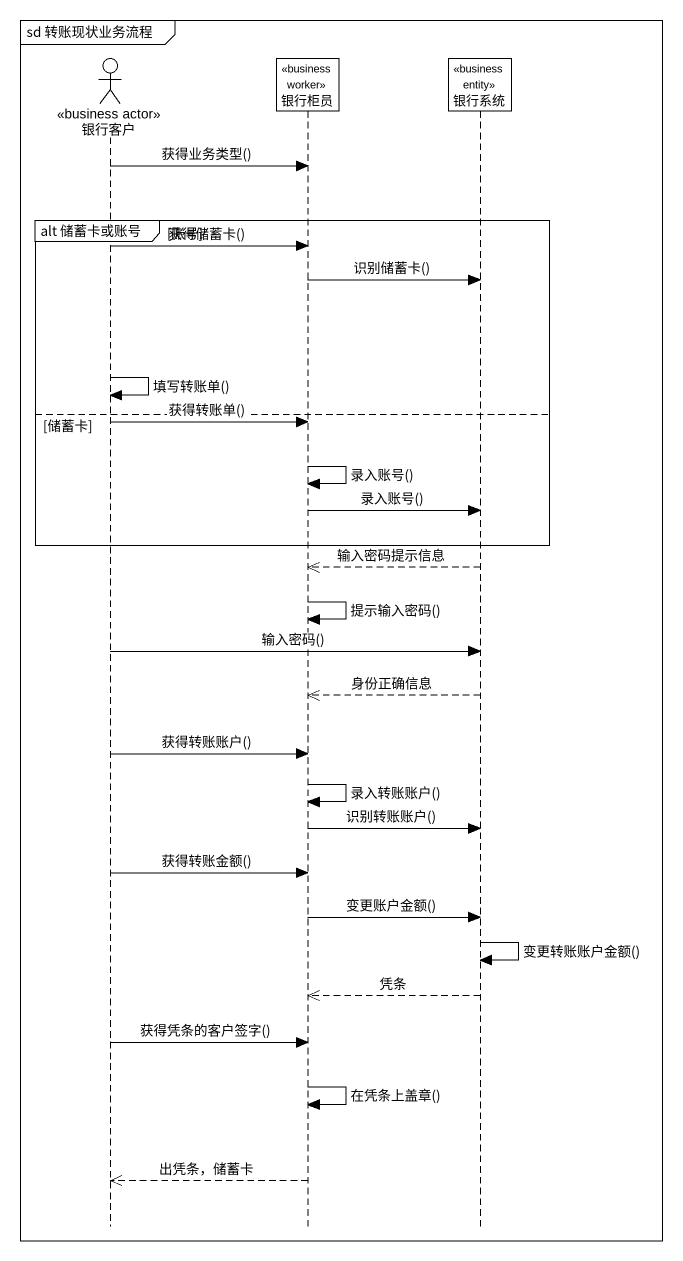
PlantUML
@startuml
mainframe sd 转账现状业务流程
hide footbox
actor 银行客户 <<business actor>>
participant 银行柜员 <<business worker>>
participant 银行系统 <<business entity>>

银行客户 -> 银行柜员 : 获得业务类型()
group alt 储蓄卡或账号 [账号]
  银行客户 -> 银行柜员 : 获得储蓄卡()
  银行柜员 -> 银行系统 : 识别储蓄卡()
  银行客户 -> 银行客户 : 填写转账单()
else 储蓄卡
  银行客户 -> 银行柜员 : 获得转账单()
  银行柜员 -> 银行柜员 : 录入账号()
  银行柜员 -> 银行系统 : 录入账号()
end
银行系统 -->> 银行柜员 : 输入密码提示信息
银行柜员 -> 银行柜员 : 提示输入密码()
银行客户 -> 银行系统 : 输入密码()
银行系统 -->> 银行柜员 : 身份正确信息
银行客户 -> 银行柜员 : 获得转账账户()
银行柜员 -> 银行柜员 : 录入转账账户()
银行柜员 -> 银行系统 : 识别转账账户()
银行客户 -> 银行柜员 : 获得转账金额()
银行柜员 -> 银行系统 : 变更账户金额()
银行系统 -> 银行系统 : 变更转账账户金额()
银行系统 -->> 银行柜员 : 凭条
银行客户 -> 银行柜员 : 获得凭条的客户签字()
银行柜员 -> 银行柜员 : 在凭条上盖章()
银行柜员 -->> 银行客户 : 出凭条，储蓄卡
@enduml
